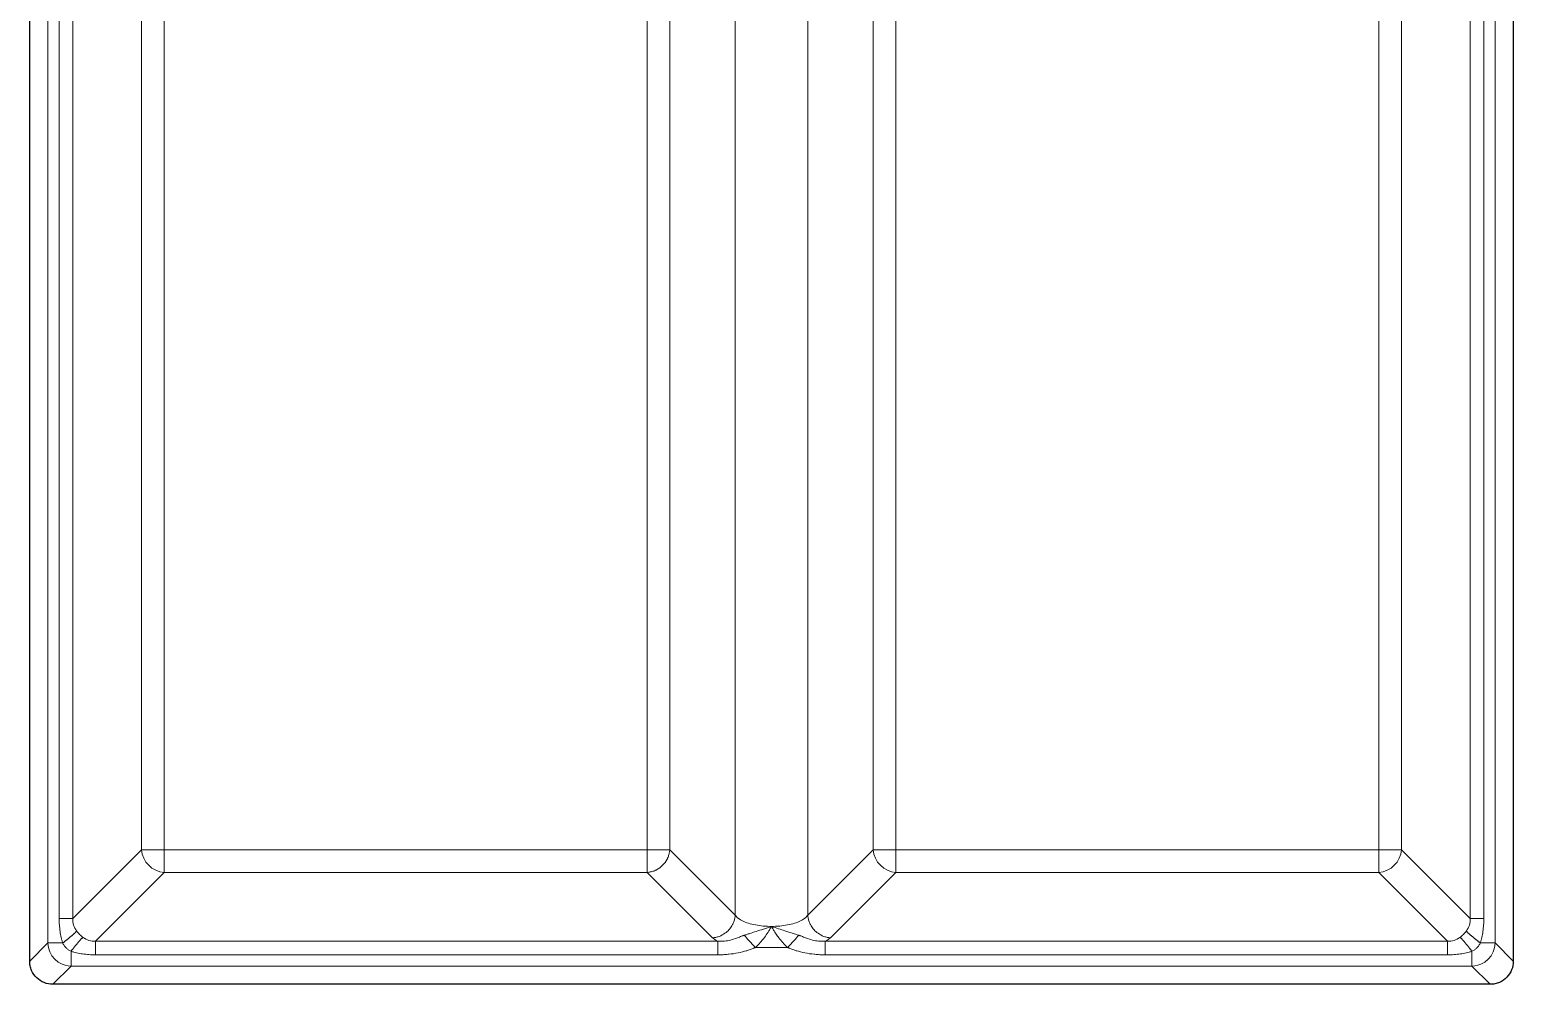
# Model space of a CAD drawing. Header units: millimetres. Extents: x 0 to 1486, y 0 to 1051.
# Drawn here: x 443.13 to 474.86, y 323.71 to 344.13 of the extents above; entities that cross this region are included whole.
import ezdxf

# ---------------------------------------------------------------- set-up
doc = ezdxf.new("R2010")
doc.units = ezdxf.units.MM
doc.header["$LTSCALE"] = 1.25
doc.layers.add('Sichtbare Kanten(DIN)', color=7, linetype='Continuous', lineweight=25, true_color=0x262659)
doc.layers.add('Sichtbare tangentiale Kanten(DIN)', color=7, linetype='Continuous', lineweight=15, true_color=0x1a1a3e)

msp = doc.modelspace()

# ---------------------------------------------------------------- linework, layer by layer
at = {"layer": 'Sichtbare Kanten(DIN)'}
for p, q in [((443.1335, 324.209), (443.1335, 375.0887)), ((474.8635, 375.0887), (474.8635, 324.209)), ((474.3683, 323.7139), (443.6286, 323.7139))]:
    msp.add_line(p, q, dxfattribs=at)
for points, knots in [([(443.8397, 324.5991), (443.8555, 324.6108), (443.8711, 324.6224), (443.8864, 324.634), (443.9054, 324.6485), (443.924, 324.6629), (443.9417, 324.6769), (443.9524, 324.6854), (443.9628, 324.6937), (443.9728, 324.7019), (443.993, 324.7183), (444.0119, 324.7341), (444.0292, 324.7492), (444.0466, 324.7642), (444.0623, 324.7784), (444.0763, 324.7916), (444.0833, 324.7982), (444.0898, 324.8045), (444.0959, 324.8106), (444.1059, 324.8206), (444.1147, 324.8299), (444.122, 324.8383), (444.1279, 324.8451), (444.1328, 324.8512), (444.1368, 324.8567)], [-1.0769104, -1.0769104, -1.0769104, -1.0769104, -0.9572537, -0.9572537, -0.9572537, -0.8077, -0.8077, -0.8077, -0.7179403, -0.7179403, -0.7179403, -0.5384552, -0.5384552, -0.5384552, -0.3589701, -0.3589701, -0.3589701, -0.2692104, -0.2692104, -0.2692104, -0.1196567, -0.1196567, -0.1196567, 0, 0, 0, 0]), ([(444.0187, 324.4201), (444.0304, 324.4359), (444.042, 324.4515), (444.0536, 324.4668), (444.0681, 324.4858), (444.0825, 324.5044), (444.0965, 324.5221), (444.105, 324.5328), (444.1133, 324.5432), (444.1215, 324.5532), (444.1379, 324.5734), (444.1537, 324.5923), (444.1687, 324.6096), (444.1838, 324.627), (444.198, 324.6427), (444.2112, 324.6567), (444.2178, 324.6637), (444.2241, 324.6702), (444.2302, 324.6763), (444.2402, 324.6863), (444.2495, 324.6951), (444.2579, 324.7024), (444.2647, 324.7083), (444.2708, 324.7132), (444.2763, 324.7172)], [-1.0769104, -1.0769104, -1.0769104, -1.0769104, -0.9572537, -0.9572537, -0.9572537, -0.8077, -0.8077, -0.8077, -0.7179403, -0.7179403, -0.7179403, -0.5384552, -0.5384552, -0.5384552, -0.3589701, -0.3589701, -0.3589701, -0.2692104, -0.2692104, -0.2692104, -0.1196567, -0.1196567, -0.1196567, 0, 0, 0, 0]), ([(473.9782, 324.4201), (473.9666, 324.4359), (473.9549, 324.4515), (473.9433, 324.4668), (473.9288, 324.4858), (473.9145, 324.5044), (473.9004, 324.5221), (473.892, 324.5328), (473.8836, 324.5432), (473.8754, 324.5532), (473.859, 324.5734), (473.8432, 324.5923), (473.8282, 324.6096), (473.8131, 324.627), (473.7989, 324.6427), (473.7857, 324.6567), (473.7791, 324.6637), (473.7728, 324.6702), (473.7668, 324.6763), (473.7567, 324.6863), (473.7474, 324.6951), (473.739, 324.7024), (473.7323, 324.7083), (473.7261, 324.7132), (473.7206, 324.7172)], [-1.0769104, -1.0769104, -1.0769104, -1.0769104, -0.9572537, -0.9572537, -0.9572537, -0.8077, -0.8077, -0.8077, -0.7179403, -0.7179403, -0.7179403, -0.5384552, -0.5384552, -0.5384552, -0.3589701, -0.3589701, -0.3589701, -0.2692104, -0.2692104, -0.2692104, -0.1196567, -0.1196567, -0.1196567, 0, 0, 0, 0]), ([(474.1573, 324.5991), (474.1414, 324.6108), (474.1258, 324.6224), (474.1106, 324.634), (474.0915, 324.6485), (474.073, 324.6629), (474.0552, 324.6769), (474.0445, 324.6854), (474.0342, 324.6937), (474.0241, 324.7019), (474.0039, 324.7183), (473.985, 324.7341), (473.9677, 324.7492), (473.9504, 324.7642), (473.9346, 324.7784), (473.9206, 324.7916), (473.9136, 324.7982), (473.9071, 324.8045), (473.9011, 324.8106), (473.891, 324.8206), (473.8822, 324.8299), (473.8749, 324.8383), (473.869, 324.8451), (473.8641, 324.8512), (473.8601, 324.8567)], [-1.0769104, -1.0769104, -1.0769104, -1.0769104, -0.9572537, -0.9572537, -0.9572537, -0.8077, -0.8077, -0.8077, -0.7179403, -0.7179403, -0.7179403, -0.5384552, -0.5384552, -0.5384552, -0.3589701, -0.3589701, -0.3589701, -0.2692104, -0.2692104, -0.2692104, -0.1196567, -0.1196567, -0.1196567, 0, 0, 0, 0]), ([(443.6286, 323.7139), (443.5646, 323.7139), (443.5002, 323.7263), (443.3823, 323.7741), (443.3286, 323.8091), (443.2377, 323.8972), (443.201, 323.9501), (443.1616, 324.0397), (443.1511, 324.0727), (443.1371, 324.1401), (443.1335, 324.1746), (443.1335, 324.209)], [0, 0, 0, 0, 0.019193526, 0.019193526, 0.038166014, 0.038166014, 0.057250771, 0.057250771, 0.067667509, 0.067667509, 0.078108379, 0.078108379, 0.078108379, 0.078108379]), ([(474.8635, 324.209), (474.8635, 324.145), (474.851, 324.0806), (474.8033, 323.9627), (474.7683, 323.909), (474.6801, 323.8181), (474.6272, 323.7814), (474.5376, 323.742), (474.5046, 323.7315), (474.4372, 323.7175), (474.4028, 323.7139), (474.3683, 323.7139)], [0, 0, 0, 0, 0.019193526, 0.019193526, 0.038166014, 0.038166014, 0.057250771, 0.057250771, 0.067667509, 0.067667509, 0.078108379, 0.078108379, 0.078108379, 0.078108379])]:
    msp.add_open_spline(points, degree=3, knots=knots, dxfattribs=at)
at = {"layer": 'Sichtbare tangentiale Kanten(DIN)'}
for p, q in [((443.5236, 324.5991), (443.5236, 374.6986)), ((474.4734, 374.6986), (474.4734, 324.5991)), ((443.7644, 374.1758), (443.7644, 325.122)), ((444.056, 374.1758), (444.056, 325.122)), ((458.2216, 374.1024), (458.2216, 325.1953)), ((459.7753, 374.1024), (459.7753, 325.1953)), ((473.9409, 374.1758), (473.9409, 325.122)), ((474.2325, 374.1758), (474.2325, 325.122)), ((445.5271, 326.593), (445.5271, 372.7047)), ((446.0126, 326.593), (446.0126, 372.7047)), ((456.3365, 372.7047), (456.3365, 326.593)), ((456.8221, 372.7047), (456.8221, 326.593)), ((461.1749, 372.7047), (461.1749, 326.593)), ((461.6604, 372.7047), (461.6604, 326.593)), ((471.9843, 372.7047), (471.9843, 326.593)), ((472.4699, 372.7047), (472.4699, 326.593)), ((444.056, 325.122), (445.5271, 326.593)), ((445.5271, 326.593), (446.0126, 326.593)), ((456.3365, 326.593), (446.0126, 326.593)), ((446.0126, 326.1075), (446.0126, 326.593)), ((456.3365, 326.593), (456.3365, 326.1075)), ((456.3365, 326.593), (456.8221, 326.593)), ((456.8221, 326.593), (458.2216, 325.1953)), ((461.1749, 326.593), (459.7753, 325.1953)), ((461.6604, 326.593), (461.1749, 326.593)), ((471.9843, 326.593), (461.6604, 326.593)), ((461.6604, 326.1075), (461.6604, 326.593)), ((471.9843, 326.593), (472.4699, 326.593)), ((471.9843, 326.593), (471.9843, 326.1075)), ((473.9409, 325.122), (472.4699, 326.593)), ((444.5416, 324.6364), (446.0126, 326.1075)), ((456.3365, 326.1075), (446.0126, 326.1075)), ((456.3365, 326.1075), (457.7361, 324.7097)), ((461.6604, 326.1075), (460.2608, 324.7097)), ((471.9843, 326.1075), (461.6604, 326.1075)), ((473.4553, 324.6364), (471.9843, 326.1075)), ((444.056, 325.122), (443.7644, 325.122)), ((473.9409, 325.122), (474.2325, 325.122)), ((443.1335, 324.209), (443.5236, 324.5991)), ((444.5416, 324.6364), (457.85, 324.6364)), ((444.5416, 324.3449), (444.5416, 324.6364)), ((457.85, 324.6364), (457.85, 324.3449)), ((460.147, 324.6364), (473.4553, 324.6364)), ((460.147, 324.3449), (460.147, 324.6364)), ((473.4553, 324.6364), (473.4553, 324.3449)), ((474.1573, 324.5991), (474.4734, 324.5991)), ((474.8635, 324.209), (474.4734, 324.5991)), ((444.5416, 324.3449), (457.85, 324.3449)), ((459.3459, 324.5001), (458.6512, 324.5001)), ((460.147, 324.3449), (473.4553, 324.3449)), ((443.6286, 323.7139), (444.0187, 324.104)), ((473.9782, 324.104), (444.0187, 324.104)), ((474.3683, 323.7139), (473.9782, 324.104))]:
    msp.add_line(p, q, dxfattribs=at)
for centre, major_axis, ratio, start_param, end_param in [((446.0126, 326.593), (0.3536, -0.3536), 0.9446321, 3.9554703, 5.4693077), ((461.6604, 326.593), (0.3533, -0.3538), 0.9445654, 3.9561594, 5.4699263), ((471.9843, 326.593), (-0.3536, -0.3536), 0.9446321, 0.8138776, 2.327715), ((458.7928, 324.7683), (1.094, -0.0179), 0.2634519, 3.4077328, 3.677844), ((458.6512, 324.5001), (0.3344, -0.3717), 0.0000692, 3.9311732, 4.7123471), ((459.3458, 324.5), (0.3343, 0.3717), 0.0000692, 4.7125872, 5.493443), ((459.2041, 324.7683), (1.094, 0.0179), 0.2634519, 5.746934, 6.0170452)]:
    msp.add_ellipse(centre, major_axis=major_axis, ratio=ratio, start_param=start_param, end_param=end_param, dxfattribs=at)
for points, knots in [([(456.3365, 326.1075), (456.3482, 326.1081), (456.3599, 326.1092), (456.3716, 326.1107), (456.3949, 326.1138), (456.418, 326.1185), (456.4409, 326.1248), (456.4665, 326.1319), (456.4918, 326.141), (456.5162, 326.1521), (456.5244, 326.1557), (456.5324, 326.1597), (456.5404, 326.1638), (456.5881, 326.1885), (456.6322, 326.2208), (456.6705, 326.2591), (456.7087, 326.2973), (456.741, 326.3414), (456.7657, 326.3892), (456.7699, 326.3971), (456.7738, 326.4052), (456.7775, 326.4133), (456.7885, 326.4378), (456.7977, 326.463), (456.8048, 326.4887), (456.8111, 326.5115), (456.8158, 326.5347), (456.8188, 326.558), (456.8203, 326.5697), (456.8214, 326.5813), (456.8221, 326.593)], [0, 0, 0, 0, 0.0720856, 0.0720856, 0.0720856, 0.2162567, 0.2162567, 0.2162567, 0.3784425, 0.3784425, 0.3784425, 0.4325134, 0.4325134, 0.4325134, 0.7568985, 0.7568985, 0.7568985, 1.0812835, 1.0812835, 1.0812835, 1.1353545, 1.1353545, 1.1353545, 1.2975402, 1.2975402, 1.2975402, 1.4417114, 1.4417114, 1.4417114, 1.5137969, 1.5137969, 1.5137969, 1.5137969]), ([(443.7644, 325.122), (443.7645, 325.1103), (443.7646, 325.0986), (443.7648, 325.0869), (443.7649, 325.0752), (443.7653, 325.0635), (443.7657, 325.0519), (443.7665, 325.0286), (443.7677, 325.0054), (443.7693, 324.9823), (443.7726, 324.9363), (443.7774, 324.8909), (443.7838, 324.8468), (443.7902, 324.8025), (443.7982, 324.7595), (443.8076, 324.7181), (443.8123, 324.6975), (443.8174, 324.6772), (443.8227, 324.6573), (443.8254, 324.6474), (443.8281, 324.6376), (443.8309, 324.6279), (443.8338, 324.6182), (443.8367, 324.6086), (443.8397, 324.5991)], [0, 0, 0, 0, 0.03321382, 0.03321382, 0.03321382, 0.06641125, 0.06641125, 0.06641125, 0.13277377, 0.13277377, 0.13277377, 0.26517816, 0.26517816, 0.26517816, 0.3981672, 0.3981672, 0.3981672, 0.46455773, 0.46455773, 0.46455773, 0.4977404, 0.4977404, 0.4977404, 0.53089997, 0.53089997, 0.53089997, 0.53089997]), ([(444.056, 325.122), (444.0535, 325.0727), (444.0655, 324.9764), (444.1094, 324.8941), (444.1368, 324.8567)], [0, 0, 0, 0, 0.14249094, 0.285274, 0.285274, 0.285274, 0.285274]), ([(458.2216, 325.1953), (458.2209, 325.1836), (458.2198, 325.1719), (458.2183, 325.1603), (458.2153, 325.137), (458.2106, 325.1138), (458.2043, 325.091), (458.1972, 325.0653), (458.1881, 325.04), (458.177, 325.0156), (458.1733, 325.0075), (458.1694, 324.9994), (458.1653, 324.9914), (458.1488, 324.9596), (458.1289, 324.9294), (458.1062, 324.9015), (458.0948, 324.8875), (458.0828, 324.8741), (458.07, 324.8613), (458.0573, 324.8486), (458.0439, 324.8365), (458.0299, 324.8251), (457.995, 324.7967), (457.9565, 324.7728), (457.9158, 324.7543), (457.8913, 324.7433), (457.8661, 324.7341), (457.8404, 324.727), (457.8176, 324.7207), (457.7944, 324.716), (457.7711, 324.713), (457.7594, 324.7115), (457.7478, 324.7104), (457.7361, 324.7097)], [-1.5137969, -1.5137969, -1.5137969, -1.5137969, -1.4417114, -1.4417114, -1.4417114, -1.2975402, -1.2975402, -1.2975402, -1.1353545, -1.1353545, -1.1353545, -1.0812835, -1.0812835, -1.0812835, -0.8650268, -0.8650268, -0.8650268, -0.7568985, -0.7568985, -0.7568985, -0.6487701, -0.6487701, -0.6487701, -0.3784425, -0.3784425, -0.3784425, -0.2162567, -0.2162567, -0.2162567, -0.0720856, -0.0720856, -0.0720856, 0, 0, 0, 0]), ([(458.2216, 325.1953), (458.2428, 325.161), (458.2785, 325.1281), (458.3265, 325.0983), (458.3425, 325.0884), (458.3598, 325.0788), (458.3785, 325.0697), (458.4158, 325.0514), (458.4583, 325.0348), (458.5049, 325.0203), (458.5515, 325.0057), (458.6023, 324.9932), (458.6557, 324.9831), (458.7625, 324.9629), (458.8803, 324.9523), (458.9985, 324.9523)], [-1.0975594, -1.0975594, -1.0975594, -1.0975594, -0.8232491, -0.8232491, -0.8232491, -0.7317063, -0.7317063, -0.7317063, -0.5486389, -0.5486389, -0.5486389, -0.3658531, -0.3658531, -0.3658531, 0, 0, 0, 0]), ([(458.4157, 324.7618), (458.4251, 324.7648), (458.4345, 324.7678), (458.444, 324.7709), (458.4536, 324.7741), (458.4633, 324.7772), (458.4731, 324.7804), (458.4927, 324.7869), (458.5129, 324.7935), (458.5338, 324.8004), (458.5769, 324.8146), (458.6231, 324.8298), (458.6735, 324.846), (458.7206, 324.861), (458.7712, 324.8769), (458.8247, 324.8942), (458.8523, 324.9031), (458.8807, 324.9123), (458.9098, 324.922), (458.9243, 324.9268), (458.9389, 324.9318), (458.9537, 324.9368), (458.9685, 324.9419), (458.9835, 324.947), (458.9985, 324.9523)], [0, 0, 0, 0, 0.0397614, 0.0397614, 0.0397614, 0.07945706, 0.07945706, 0.07945706, 0.15871475, 0.15871475, 0.15871475, 0.32258978, 0.32258978, 0.32258978, 0.4758974, 0.4758974, 0.4758974, 0.55516805, 0.55516805, 0.55516805, 0.59470833, 0.59470833, 0.59470833, 0.634183, 0.634183, 0.634183, 0.634183]), ([(458.6512, 324.5001), (458.6599, 324.5081), (458.6688, 324.5161), (458.6774, 324.5243), (458.6861, 324.5325), (458.6947, 324.5409), (458.7031, 324.5493), (458.72, 324.5661), (458.7365, 324.5834), (458.7525, 324.601), (458.7858, 324.6376), (458.8173, 324.6758), (458.8471, 324.7152), (458.8749, 324.752), (458.9003, 324.7906), (458.9251, 324.8294), (458.9379, 324.8495), (458.9505, 324.8698), (458.9628, 324.8902), (458.969, 324.9004), (458.9751, 324.9107), (458.981, 324.921), (458.987, 324.9314), (458.9928, 324.9418), (458.9985, 324.9523)], [0, 0, 0, 0, 0.03572785, 0.03572785, 0.03572785, 0.07149694, 0.07149694, 0.07149694, 0.14312062, 0.14312062, 0.14312062, 0.29141532, 0.29141532, 0.29141532, 0.42964001, 0.42964001, 0.42964001, 0.50120862, 0.50120862, 0.50120862, 0.53702584, 0.53702584, 0.53702584, 0.57289678, 0.57289678, 0.57289678, 0.57289678]), ([(458.9985, 324.9523), (459.1166, 324.9523), (459.2344, 324.9629), (459.3412, 324.9831), (459.3946, 324.9932), (459.4454, 325.0057), (459.492, 325.0203), (459.5387, 325.0348), (459.5811, 325.0514), (459.6184, 325.0697), (459.6371, 325.0788), (459.6544, 325.0884), (459.6704, 325.0983), (459.7184, 325.1281), (459.7541, 325.161), (459.7753, 325.1953)], [0, 0, 0, 0, 0.3658531, 0.3658531, 0.3658531, 0.5486389, 0.5486389, 0.5486389, 0.7317063, 0.7317063, 0.7317063, 0.8232491, 0.8232491, 0.8232491, 1.0975594, 1.0975594, 1.0975594, 1.0975594]), ([(458.9985, 324.9523), (459.1005, 324.9166), (459.2642, 324.8654), (459.4475, 324.8059), (459.5382, 324.7756), (459.5812, 324.7617)], [0, 0, 0, 0, 0.26896933, 0.45156768, 0.63416604, 0.63416604, 0.63416604, 0.63416604]), ([(458.9985, 324.9523), (459.0042, 324.9418), (459.0099, 324.9313), (459.0159, 324.921), (459.0218, 324.9107), (459.0279, 324.9004), (459.034, 324.8902), (459.0463, 324.8697), (459.0588, 324.8494), (459.0716, 324.8292), (459.0893, 324.8011), (459.1075, 324.7732), (459.127, 324.7462), (459.1355, 324.7344), (459.1441, 324.7228), (459.1529, 324.7112), (459.1818, 324.6732), (459.2123, 324.6363), (459.2445, 324.601), (459.2606, 324.5834), (459.2771, 324.5661), (459.294, 324.5492), (459.3024, 324.5408), (459.3109, 324.5325), (459.3196, 324.5243), (459.3283, 324.5161), (459.3371, 324.5081), (459.3459, 324.5001)], [0, 0, 0, 0, 0.0358734, 0.0358734, 0.0358734, 0.07170528, 0.07170528, 0.07170528, 0.14331927, 0.14331927, 0.14331927, 0.24303125, 0.24303125, 0.24303125, 0.28653163, 0.28653163, 0.28653163, 0.42986368, 0.42986368, 0.42986368, 0.50150264, 0.50150264, 0.50150264, 0.53727834, 0.53727834, 0.53727834, 0.5730102, 0.5730102, 0.5730102, 0.5730102]), ([(460.2608, 324.7097), (460.2492, 324.7104), (460.2375, 324.7115), (460.2258, 324.713), (460.2025, 324.716), (460.1793, 324.7207), (460.1565, 324.727), (460.1308, 324.7341), (460.1056, 324.7433), (460.0812, 324.7543), (460.0404, 324.7728), (460.0019, 324.7967), (459.967, 324.8251), (459.953, 324.8365), (459.9396, 324.8486), (459.9269, 324.8613), (459.9142, 324.8741), (459.9021, 324.8875), (459.8907, 324.9015), (459.868, 324.9294), (459.8481, 324.9596), (459.8316, 324.9914), (459.8275, 324.9994), (459.8236, 325.0075), (459.8199, 325.0156), (459.8088, 325.04), (459.7997, 325.0653), (459.7926, 325.091), (459.7863, 325.1138), (459.7816, 325.137), (459.7786, 325.1603), (459.7771, 325.1719), (459.776, 325.1836), (459.7753, 325.1953)], [-1.5137969, -1.5137969, -1.5137969, -1.5137969, -1.4417114, -1.4417114, -1.4417114, -1.2975402, -1.2975402, -1.2975402, -1.1353545, -1.1353545, -1.1353545, -0.8650268, -0.8650268, -0.8650268, -0.7568985, -0.7568985, -0.7568985, -0.6487701, -0.6487701, -0.6487701, -0.4325134, -0.4325134, -0.4325134, -0.3784425, -0.3784425, -0.3784425, -0.2162567, -0.2162567, -0.2162567, -0.0720856, -0.0720856, -0.0720856, 0, 0, 0, 0]), ([(473.9409, 325.122), (473.9434, 325.0727), (473.9315, 324.9764), (473.8875, 324.8941), (473.8601, 324.8567)], [0, 0, 0, 0, 0.14249094, 0.285274, 0.285274, 0.285274, 0.285274]), ([(474.2325, 325.122), (474.2324, 325.1103), (474.2324, 325.0986), (474.2322, 325.0869), (474.232, 325.0752), (474.2317, 325.0635), (474.2312, 325.0519), (474.2304, 325.0286), (474.2292, 325.0054), (474.2276, 324.9823), (474.2244, 324.9363), (474.2195, 324.8909), (474.2131, 324.8468), (474.2067, 324.8025), (474.1987, 324.7595), (474.1893, 324.7181), (474.1846, 324.6975), (474.1796, 324.6772), (474.1742, 324.6573), (474.1716, 324.6474), (474.1688, 324.6376), (474.166, 324.6279), (474.1631, 324.6182), (474.1602, 324.6086), (474.1573, 324.5991)], [0, 0, 0, 0, 0.03321382, 0.03321382, 0.03321382, 0.06641125, 0.06641125, 0.06641125, 0.13277377, 0.13277377, 0.13277377, 0.26517816, 0.26517816, 0.26517816, 0.3981672, 0.3981672, 0.3981672, 0.46455773, 0.46455773, 0.46455773, 0.4977404, 0.4977404, 0.4977404, 0.53089997, 0.53089997, 0.53089997, 0.53089997]), ([(443.5236, 324.5991), (443.5261, 324.5991), (443.5299, 324.5991), (443.5349, 324.5991), (443.5417, 324.5991), (443.5508, 324.5991), (443.5621, 324.5991), (443.5672, 324.5991), (443.5727, 324.5991), (443.5786, 324.5991), (443.5953, 324.5991), (443.6153, 324.5991), (443.6381, 324.5991), (443.6541, 324.5991), (443.6716, 324.5991), (443.6901, 324.5991), (443.7071, 324.5991), (443.725, 324.5991), (443.7436, 324.5991), (443.7577, 324.5991), (443.7722, 324.5991), (443.787, 324.5991), (443.8042, 324.5991), (443.8218, 324.5991), (443.8397, 324.5991)], [0, 0, 0, 0, 0.1366456, 0.1366456, 0.1366456, 0.3250932, 0.3250932, 0.3250932, 0.4099368, 0.4099368, 0.4099368, 0.6502295, 0.6502295, 0.6502295, 0.8198736, 0.8198736, 0.8198736, 0.9753762, 0.9753762, 0.9753762, 1.0931648, 1.0931648, 1.0931648, 1.2298104, 1.2298104, 1.2298104, 1.2298104]), ([(443.8397, 324.5991), (443.848, 324.582), (443.8669, 324.5467), (443.9079, 324.4936), (443.9626, 324.4493), (443.9996, 324.4294), (444.0187, 324.4201)], [0, 0, 0, 0, 0.06385433, 0.1271103, 0.18750841, 0.25908506, 0.25908506, 0.25908506, 0.25908506]), ([(444.1368, 324.8567), (444.1559, 324.8308), (444.1986, 324.7799), (444.2494, 324.737), (444.2763, 324.7172)], [0, 0, 0, 0, 0.09759049, 0.19891575, 0.19891575, 0.19891575, 0.19891575]), ([(444.5416, 324.6364), (444.4923, 324.6339), (444.396, 324.6459), (444.3137, 324.6898), (444.2763, 324.7172)], [0, 0, 0, 0, 0.14249094, 0.285274, 0.285274, 0.285274, 0.285274]), ([(458.4157, 324.7618), (458.4084, 324.7594), (458.4012, 324.757), (458.3941, 324.7546), (458.387, 324.7523), (458.3801, 324.7499), (458.3734, 324.7475), (458.3598, 324.7428), (458.3467, 324.738), (458.3339, 324.7334), (458.3057, 324.723), (458.2793, 324.7129), (458.2534, 324.7034), (458.2089, 324.6872), (458.166, 324.6728), (458.1229, 324.6615), (458.0809, 324.6505), (458.0386, 324.6426), (457.9961, 324.6381), (457.9703, 324.6354), (457.9443, 324.634), (457.9184, 324.6338), (457.907, 324.6337), (457.8955, 324.6339), (457.8841, 324.6344), (457.8727, 324.6348), (457.8613, 324.6356), (457.85, 324.6364)], [0, 0, 0, 0, 0.01897228, 0.01897228, 0.01897228, 0.03796594, 0.03796594, 0.03796594, 0.07600353, 0.07600353, 0.07600353, 0.16039524, 0.16039524, 0.16039524, 0.30539712, 0.30539712, 0.30539712, 0.44668431, 0.44668431, 0.44668431, 0.53247752, 0.53247752, 0.53247752, 0.57051482, 0.57051482, 0.57051482, 0.60860001, 0.60860001, 0.60860001, 0.60860001]), ([(459.5812, 324.7617), (459.5885, 324.7593), (459.5957, 324.7569), (459.6028, 324.7546), (459.6099, 324.7522), (459.6168, 324.7498), (459.6236, 324.7475), (459.6372, 324.7427), (459.6503, 324.738), (459.663, 324.7333), (459.6912, 324.723), (459.7176, 324.7129), (459.7436, 324.7034), (459.7881, 324.6871), (459.831, 324.6727), (459.8741, 324.6615), (459.9161, 324.6505), (459.9584, 324.6426), (460.0009, 324.6381), (460.0267, 324.6354), (460.0526, 324.634), (460.0785, 324.6338), (460.0899, 324.6337), (460.1014, 324.6339), (460.1128, 324.6344), (460.1242, 324.6348), (460.1356, 324.6356), (460.147, 324.6364)], [0, 0, 0, 0, 0.01897293, 0.01897293, 0.01897293, 0.03796717, 0.03796717, 0.03796717, 0.07600559, 0.07600559, 0.07600559, 0.16042953, 0.16042953, 0.16042953, 0.30545971, 0.30545971, 0.30545971, 0.44674818, 0.44674818, 0.44674818, 0.53248555, 0.53248555, 0.53248555, 0.57052339, 0.57052339, 0.57052339, 0.60860904, 0.60860904, 0.60860904, 0.60860904]), ([(473.4553, 324.6364), (473.5046, 324.6339), (473.6009, 324.6459), (473.6832, 324.6898), (473.7206, 324.7172)], [0, 0, 0, 0, 0.14249094, 0.285274, 0.285274, 0.285274, 0.285274]), ([(473.8601, 324.8567), (473.841, 324.8308), (473.7983, 324.7799), (473.7475, 324.737), (473.7206, 324.7172)], [0, 0, 0, 0, 0.09759049, 0.19891575, 0.19891575, 0.19891575, 0.19891575]), ([(474.1573, 324.5991), (474.1489, 324.582), (474.13, 324.5467), (474.089, 324.4936), (474.0344, 324.4493), (473.9973, 324.4294), (473.9782, 324.4201)], [0, 0, 0, 0, 0.06385433, 0.1271103, 0.18750841, 0.25908506, 0.25908506, 0.25908506, 0.25908506]), ([(444.5416, 324.3449), (444.5299, 324.3449), (444.5182, 324.345), (444.5065, 324.3452), (444.4948, 324.3453), (444.4831, 324.3457), (444.4715, 324.3461), (444.4482, 324.3469), (444.425, 324.3481), (444.4019, 324.3497), (444.3559, 324.353), (444.3105, 324.3578), (444.2664, 324.3642), (444.2221, 324.3706), (444.1791, 324.3786), (444.1377, 324.388), (444.117, 324.3927), (444.0968, 324.3978), (444.0769, 324.4031), (444.067, 324.4058), (444.0572, 324.4085), (444.0475, 324.4113), (444.0378, 324.4142), (444.0282, 324.4171), (444.0187, 324.4201)], [0, 0, 0, 0, 0.03321382, 0.03321382, 0.03321382, 0.06641125, 0.06641125, 0.06641125, 0.13277377, 0.13277377, 0.13277377, 0.26517816, 0.26517816, 0.26517816, 0.3981672, 0.3981672, 0.3981672, 0.46455773, 0.46455773, 0.46455773, 0.4977404, 0.4977404, 0.4977404, 0.53089995, 0.53089995, 0.53089995, 0.53089995]), ([(444.0187, 324.4201), (444.0187, 324.3996), (444.0187, 324.3334), (444.0187, 324.232), (444.0187, 324.141), (444.0187, 324.1106), (444.0187, 324.104)], [-0.48919907, -0.48919907, -0.48919907, -0.48919907, -0.42706452, -0.28470968, -0.14235484, 0, 0, 0, 0]), ([(458.6512, 324.5001), (458.6441, 324.4973), (458.6372, 324.4945), (458.6302, 324.4917), (458.6232, 324.489), (458.6161, 324.4862), (458.609, 324.4835), (458.5949, 324.478), (458.5806, 324.4727), (458.5662, 324.4673), (458.5373, 324.4568), (458.5078, 324.4465), (458.4775, 324.4369), (458.4742, 324.4358), (458.4709, 324.4348), (458.4676, 324.4337), (458.4093, 324.4156), (458.3479, 324.3995), (458.2834, 324.3864), (458.2205, 324.3736), (458.1547, 324.3636), (458.0871, 324.3567), (458.0824, 324.3562), (458.0778, 324.3557), (458.0731, 324.3553), (458.0365, 324.3518), (457.9995, 324.3492), (457.9622, 324.3474), (457.9436, 324.3466), (457.9249, 324.3459), (457.9062, 324.3455), (457.8875, 324.3451), (457.8687, 324.345), (457.85, 324.3449)], [0, 0, 0, 0, 0.02583351, 0.02583351, 0.02583351, 0.0516036, 0.0516036, 0.0516036, 0.10300036, 0.10300036, 0.10300036, 0.20559562, 0.20559562, 0.20559562, 0.21673382, 0.21673382, 0.21673382, 0.41266739, 0.41266739, 0.41266739, 0.60358148, 0.60358148, 0.60358148, 0.61677746, 0.61677746, 0.61677746, 0.71958411, 0.71958411, 0.71958411, 0.77098124, 0.77098124, 0.77098124, 0.82236981, 0.82236981, 0.82236981, 0.82236981]), ([(459.3459, 324.5001), (459.3529, 324.4973), (459.3599, 324.4945), (459.3669, 324.4917), (459.3739, 324.489), (459.3809, 324.4862), (459.388, 324.4835), (459.4022, 324.478), (459.4164, 324.4727), (459.4309, 324.4673), (459.4597, 324.4567), (459.4892, 324.4465), (459.5195, 324.4368), (459.5228, 324.4358), (459.5261, 324.4347), (459.5295, 324.4337), (459.5877, 324.4155), (459.6491, 324.3995), (459.7137, 324.3864), (459.7765, 324.3736), (459.8423, 324.3636), (459.9099, 324.3567), (459.9146, 324.3562), (459.9192, 324.3557), (459.9239, 324.3553), (459.9604, 324.3518), (459.9974, 324.3492), (460.0347, 324.3474), (460.0533, 324.3466), (460.072, 324.3459), (460.0907, 324.3455), (460.1095, 324.3451), (460.1282, 324.345), (460.147, 324.3449)], [0, 0, 0, 0, 0.02582867, 0.02582867, 0.02582867, 0.05159429, 0.05159429, 0.05159429, 0.10298265, 0.10298265, 0.10298265, 0.20556131, 0.20556131, 0.20556131, 0.21674073, 0.21674073, 0.21674073, 0.4126769, 0.4126769, 0.4126769, 0.60355799, 0.60355799, 0.60355799, 0.61667445, 0.61667445, 0.61667445, 0.7194638, 0.7194638, 0.7194638, 0.77085237, 0.77085237, 0.77085237, 0.82223245, 0.82223245, 0.82223245, 0.82223245]), ([(473.4553, 324.3449), (473.4671, 324.3449), (473.4787, 324.345), (473.4904, 324.3452), (473.5021, 324.3453), (473.5138, 324.3457), (473.5254, 324.3461), (473.5487, 324.3469), (473.572, 324.3481), (473.595, 324.3497), (473.6411, 324.353), (473.6865, 324.3578), (473.7305, 324.3642), (473.7748, 324.3706), (473.8178, 324.3786), (473.8592, 324.388), (473.8799, 324.3927), (473.9001, 324.3978), (473.92, 324.4031), (473.9299, 324.4058), (473.9397, 324.4085), (473.9494, 324.4113), (473.9591, 324.4142), (473.9687, 324.4171), (473.9782, 324.4201)], [0, 0, 0, 0, 0.03321382, 0.03321382, 0.03321382, 0.06641125, 0.06641125, 0.06641125, 0.13277377, 0.13277377, 0.13277377, 0.26517816, 0.26517816, 0.26517816, 0.3981672, 0.3981672, 0.3981672, 0.46455773, 0.46455773, 0.46455773, 0.4977404, 0.4977404, 0.4977404, 0.53089995, 0.53089995, 0.53089995, 0.53089995]), ([(473.9782, 324.104), (473.9782, 324.1106), (473.9782, 324.141), (473.9782, 324.232), (473.9782, 324.3334), (473.9782, 324.3996), (473.9782, 324.4201)], [0, 0, 0, 0, 0.14235484, 0.28470968, 0.42706452, 0.48919907, 0.48919907, 0.48919907, 0.48919907])]:
    msp.add_open_spline(points, degree=3, knots=knots, dxfattribs=at)
for points in [[(443.5236, 324.5991), (443.5249, 324.5134), (443.5728, 324.3423), (443.7619, 324.1532), (443.933, 324.1053), (444.0187, 324.104)], [(474.4734, 324.5991), (474.472, 324.5134), (474.4241, 324.3423), (474.235, 324.1532), (474.0639, 324.1053), (473.9782, 324.104)]]:
    msp.add_open_spline(points, degree=3, dxfattribs=at)

doc.saveas('drawing.dxf')
